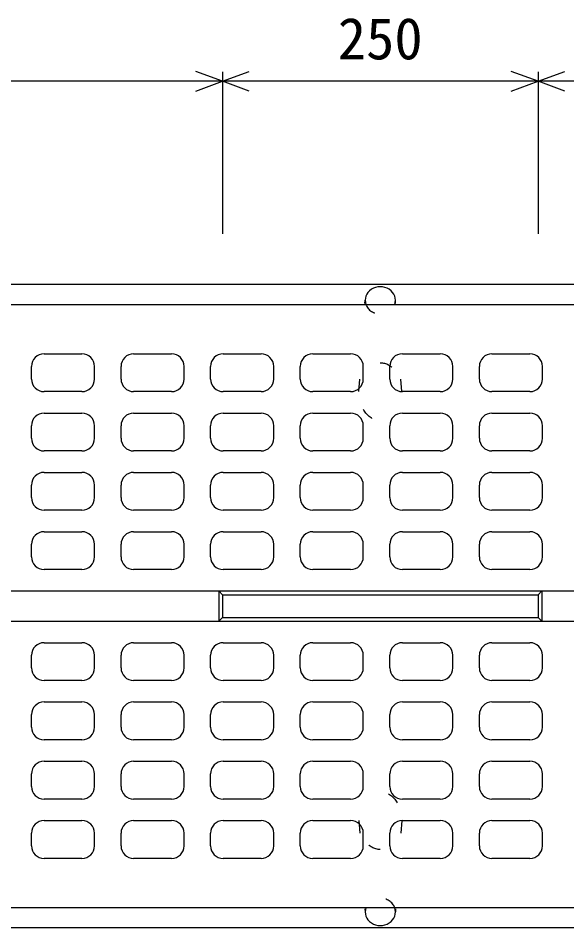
# Model space of a CAD drawing. Units: millimetres, scale not verified. Extents: x -12600 to 12600, y -5940 to 5940.
# Drawn here: x -9541 to -9106, y -5231 to -4509 of the extents above; entities that cross this region are included whole.
import ezdxf
from ezdxf.enums import TextEntityAlignment as Align

# ---------------------------------------------------------------- set-up
doc = ezdxf.new("R2010")
doc.units = ezdxf.units.MM
doc.header["$LTSCALE"] = 40
doc.linetypes.add('DOTTED', pattern=[1.75, 0.25, -1.5])
for name, color, linetype, lineweight in [('0-0_DIM', 7, 'Continuous', 25), ('0-2_HATCH', 6, 'Continuous', 25), ('0-5_OUTLINE', 3, 'Continuous', 25), ('0-6_OUTLINE2', 4, 'DOTTED', 25)]:
    doc.layers.add(name, color=color, linetype=linetype, lineweight=lineweight)
doc.styles.add('ＭＳ ゴシック', font='')
doc.styles.get('ＭＳ ゴシック').set_extended_font_data('MS Gothic')

msp = doc.modelspace()

# ---------------------------------------------------------------- linework, layer by layer
at = {"layer": '0-0_DIM'}
for p, q in [((-9379.31, -4552.02), (-9379.31, -4680.52)), ((-9129.31, -4552.02), (-9129.31, -4680.52))]:
    msp.add_line(p, q, dxfattribs=at)
for points in [[(-9400.46, -4567.21), (-9379.31, -4559.52), (-9400.46, -4551.82)], [(-9358.17, -4567.21), (-9379.31, -4559.52), (-9358.17, -4551.82)], [(-9150.46, -4567.21), (-9129.31, -4559.52), (-9150.46, -4551.82)], [(-9108.17, -4567.21), (-9129.31, -4559.52), (-9108.17, -4551.82)], [(-8754.31, -4559.52), (-9129.31, -4559.52), (-9379.31, -4559.52), (-10129.31, -4559.52), (-10379.31, -4559.52), (-10754.31, -4559.52)]]:
    msp.add_lwpolyline(points, dxfattribs=at)
at = {"layer": '0-2_HATCH'}
for p, q in [((-9520.81, -4775.52), (-9490.81, -4775.52)), ((-9449.81, -4775.52), (-9419.81, -4775.52)), ((-9378.81, -4775.52), (-9348.81, -4775.52)), ((-9307.81, -4775.52), (-9277.81, -4775.52)), ((-9236.81, -4775.52), (-9206.81, -4775.52)), ((-9165.81, -4775.52), (-9135.81, -4775.52)), ((-9530.81, -4795.52), (-9530.81, -4785.52)), ((-9480.81, -4795.52), (-9480.81, -4785.52)), ((-9459.81, -4795.52), (-9459.81, -4785.52)), ((-9409.81, -4795.52), (-9409.81, -4785.52)), ((-9388.81, -4795.52), (-9388.81, -4785.52)), ((-9338.81, -4795.52), (-9338.81, -4785.52)), ((-9317.81, -4795.52), (-9317.81, -4785.52)), ((-9267.81, -4795.52), (-9267.81, -4785.52)), ((-9246.81, -4795.52), (-9246.81, -4785.52)), ((-9196.81, -4795.52), (-9196.81, -4785.52)), ((-9175.81, -4795.52), (-9175.81, -4785.52)), ((-9125.81, -4795.52), (-9125.81, -4785.52)), ((-9490.81, -4805.52), (-9520.81, -4805.52)), ((-9419.81, -4805.52), (-9449.81, -4805.52)), ((-9348.81, -4805.52), (-9378.81, -4805.52)), ((-9277.81, -4805.52), (-9307.81, -4805.52)), ((-9206.81, -4805.52), (-9236.81, -4805.52)), ((-9135.81, -4805.52), (-9165.81, -4805.52)), ((-9520.81, -4822.52), (-9490.81, -4822.52)), ((-9449.81, -4822.52), (-9419.81, -4822.52)), ((-9378.81, -4822.52), (-9348.81, -4822.52)), ((-9307.81, -4822.52), (-9277.81, -4822.52)), ((-9236.81, -4822.52), (-9206.81, -4822.52)), ((-9165.81, -4822.52), (-9135.81, -4822.52)), ((-9530.81, -4842.52), (-9530.81, -4832.52)), ((-9480.81, -4842.52), (-9480.81, -4832.52)), ((-9459.81, -4842.52), (-9459.81, -4832.52)), ((-9409.81, -4842.52), (-9409.81, -4832.52)), ((-9388.81, -4842.52), (-9388.81, -4832.52)), ((-9338.81, -4842.52), (-9338.81, -4832.52)), ((-9317.81, -4842.52), (-9317.81, -4832.52)), ((-9267.81, -4842.52), (-9267.81, -4832.52)), ((-9246.81, -4842.52), (-9246.81, -4832.52)), ((-9196.81, -4842.52), (-9196.81, -4832.52)), ((-9175.81, -4842.52), (-9175.81, -4832.52)), ((-9125.81, -4842.52), (-9125.81, -4832.52)), ((-9490.81, -4852.52), (-9520.81, -4852.52)), ((-9419.81, -4852.52), (-9449.81, -4852.52)), ((-9348.81, -4852.52), (-9378.81, -4852.52)), ((-9277.81, -4852.52), (-9307.81, -4852.52)), ((-9206.81, -4852.52), (-9236.81, -4852.52)), ((-9135.81, -4852.52), (-9165.81, -4852.52)), ((-9520.81, -4869.52), (-9490.81, -4869.52)), ((-9449.81, -4869.52), (-9419.81, -4869.52)), ((-9378.81, -4869.52), (-9348.81, -4869.52)), ((-9307.81, -4869.52), (-9277.81, -4869.52)), ((-9236.81, -4869.52), (-9206.81, -4869.52)), ((-9165.81, -4869.52), (-9135.81, -4869.52)), ((-9530.81, -4889.52), (-9530.81, -4879.52)), ((-9480.81, -4889.52), (-9480.81, -4879.52)), ((-9459.81, -4889.52), (-9459.81, -4879.52)), ((-9409.81, -4889.52), (-9409.81, -4879.52)), ((-9388.81, -4889.52), (-9388.81, -4879.52)), ((-9338.81, -4889.52), (-9338.81, -4879.52)), ((-9317.81, -4889.52), (-9317.81, -4879.52)), ((-9267.81, -4889.52), (-9267.81, -4879.52)), ((-9246.81, -4889.52), (-9246.81, -4879.52)), ((-9196.81, -4889.52), (-9196.81, -4879.52)), ((-9175.81, -4889.52), (-9175.81, -4879.52)), ((-9125.81, -4889.52), (-9125.81, -4879.52)), ((-9490.81, -4899.52), (-9520.81, -4899.52)), ((-9419.81, -4899.52), (-9449.81, -4899.52)), ((-9348.81, -4899.52), (-9378.81, -4899.52)), ((-9277.81, -4899.52), (-9307.81, -4899.52)), ((-9206.81, -4899.52), (-9236.81, -4899.52)), ((-9135.81, -4899.52), (-9165.81, -4899.52)), ((-9520.81, -4916.52), (-9490.81, -4916.52)), ((-9449.81, -4916.52), (-9419.81, -4916.52)), ((-9378.81, -4916.52), (-9348.81, -4916.52)), ((-9307.81, -4916.52), (-9277.81, -4916.52)), ((-9236.81, -4916.52), (-9206.81, -4916.52)), ((-9165.81, -4916.52), (-9135.81, -4916.52)), ((-9530.81, -4936.52), (-9530.81, -4926.52)), ((-9480.81, -4936.52), (-9480.81, -4926.52)), ((-9459.81, -4936.52), (-9459.81, -4926.52)), ((-9409.81, -4936.52), (-9409.81, -4926.52)), ((-9388.81, -4936.52), (-9388.81, -4926.52)), ((-9338.81, -4936.52), (-9338.81, -4926.52)), ((-9317.81, -4936.52), (-9317.81, -4926.52)), ((-9267.81, -4936.52), (-9267.81, -4926.52)), ((-9246.81, -4936.52), (-9246.81, -4926.52)), ((-9196.81, -4936.52), (-9196.81, -4926.52)), ((-9175.81, -4936.52), (-9175.81, -4926.52)), ((-9125.81, -4936.52), (-9125.81, -4926.52)), ((-9490.81, -4946.52), (-9520.81, -4946.52)), ((-9419.81, -4946.52), (-9449.81, -4946.52)), ((-9348.81, -4946.52), (-9378.81, -4946.52)), ((-9277.81, -4946.52), (-9307.81, -4946.52)), ((-9206.81, -4946.52), (-9236.81, -4946.52)), ((-9135.81, -4946.52), (-9165.81, -4946.52)), ((-9520.81, -5004.52), (-9490.81, -5004.52)), ((-9449.81, -5004.52), (-9419.81, -5004.52)), ((-9378.81, -5004.52), (-9348.81, -5004.52)), ((-9307.81, -5004.52), (-9277.81, -5004.52)), ((-9236.81, -5004.52), (-9206.81, -5004.52)), ((-9165.81, -5004.52), (-9135.81, -5004.52)), ((-9530.81, -5024.52), (-9530.81, -5014.52)), ((-9480.81, -5024.52), (-9480.81, -5014.52)), ((-9459.81, -5024.52), (-9459.81, -5014.52)), ((-9409.81, -5024.52), (-9409.81, -5014.52)), ((-9388.81, -5024.52), (-9388.81, -5014.52)), ((-9338.81, -5024.52), (-9338.81, -5014.52)), ((-9317.81, -5024.52), (-9317.81, -5014.52)), ((-9267.81, -5024.52), (-9267.81, -5014.52)), ((-9246.81, -5024.52), (-9246.81, -5014.52)), ((-9196.81, -5024.52), (-9196.81, -5014.52)), ((-9175.81, -5024.52), (-9175.81, -5014.52)), ((-9125.81, -5024.52), (-9125.81, -5014.52)), ((-9490.81, -5034.52), (-9520.81, -5034.52)), ((-9419.81, -5034.52), (-9449.81, -5034.52)), ((-9348.81, -5034.52), (-9378.81, -5034.52)), ((-9277.81, -5034.52), (-9307.81, -5034.52)), ((-9206.81, -5034.52), (-9236.81, -5034.52)), ((-9135.81, -5034.52), (-9165.81, -5034.52)), ((-9520.81, -5051.52), (-9490.81, -5051.52)), ((-9449.81, -5051.52), (-9419.81, -5051.52)), ((-9378.81, -5051.52), (-9348.81, -5051.52)), ((-9307.81, -5051.52), (-9277.81, -5051.52)), ((-9236.81, -5051.52), (-9206.81, -5051.52)), ((-9165.81, -5051.52), (-9135.81, -5051.52)), ((-9530.81, -5071.52), (-9530.81, -5061.52)), ((-9480.81, -5071.52), (-9480.81, -5061.52)), ((-9459.81, -5071.52), (-9459.81, -5061.52)), ((-9409.81, -5071.52), (-9409.81, -5061.52)), ((-9388.81, -5071.52), (-9388.81, -5061.52)), ((-9338.81, -5071.52), (-9338.81, -5061.52)), ((-9317.81, -5071.52), (-9317.81, -5061.52)), ((-9267.81, -5071.52), (-9267.81, -5061.52)), ((-9246.81, -5071.52), (-9246.81, -5061.52)), ((-9196.81, -5071.52), (-9196.81, -5061.52)), ((-9175.81, -5071.52), (-9175.81, -5061.52)), ((-9125.81, -5071.52), (-9125.81, -5061.52)), ((-9490.81, -5081.52), (-9520.81, -5081.52)), ((-9419.81, -5081.52), (-9449.81, -5081.52)), ((-9348.81, -5081.52), (-9378.81, -5081.52)), ((-9277.81, -5081.52), (-9307.81, -5081.52)), ((-9206.81, -5081.52), (-9236.81, -5081.52)), ((-9135.81, -5081.52), (-9165.81, -5081.52)), ((-9520.81, -5098.52), (-9490.81, -5098.52)), ((-9449.81, -5098.52), (-9419.81, -5098.52)), ((-9378.81, -5098.52), (-9348.81, -5098.52)), ((-9307.81, -5098.52), (-9277.81, -5098.52)), ((-9236.81, -5098.52), (-9206.81, -5098.52)), ((-9165.81, -5098.52), (-9135.81, -5098.52)), ((-9530.81, -5118.52), (-9530.81, -5108.52)), ((-9480.81, -5118.52), (-9480.81, -5108.52)), ((-9459.81, -5118.52), (-9459.81, -5108.52)), ((-9409.81, -5118.52), (-9409.81, -5108.52)), ((-9388.81, -5118.52), (-9388.81, -5108.52)), ((-9338.81, -5118.52), (-9338.81, -5108.52)), ((-9317.81, -5118.52), (-9317.81, -5108.52)), ((-9267.81, -5118.52), (-9267.81, -5108.52)), ((-9246.81, -5118.52), (-9246.81, -5108.52)), ((-9196.81, -5118.52), (-9196.81, -5108.52)), ((-9175.81, -5118.52), (-9175.81, -5108.52)), ((-9125.81, -5118.52), (-9125.81, -5108.52)), ((-9490.81, -5128.52), (-9520.81, -5128.52)), ((-9419.81, -5128.52), (-9449.81, -5128.52)), ((-9348.81, -5128.52), (-9378.81, -5128.52)), ((-9277.81, -5128.52), (-9307.81, -5128.52)), ((-9206.81, -5128.52), (-9236.81, -5128.52)), ((-9135.81, -5128.52), (-9165.81, -5128.52)), ((-9520.81, -5145.52), (-9490.81, -5145.52)), ((-9449.81, -5145.52), (-9419.81, -5145.52)), ((-9378.81, -5145.52), (-9348.81, -5145.52)), ((-9307.81, -5145.52), (-9277.81, -5145.52)), ((-9236.81, -5145.52), (-9206.81, -5145.52)), ((-9165.81, -5145.52), (-9135.81, -5145.52)), ((-9530.81, -5165.52), (-9530.81, -5155.52)), ((-9480.81, -5165.52), (-9480.81, -5155.52)), ((-9459.81, -5165.52), (-9459.81, -5155.52)), ((-9409.81, -5165.52), (-9409.81, -5155.52)), ((-9388.81, -5165.52), (-9388.81, -5155.52)), ((-9338.81, -5165.52), (-9338.81, -5155.52)), ((-9317.81, -5165.52), (-9317.81, -5155.52)), ((-9267.81, -5165.52), (-9267.81, -5155.52)), ((-9246.81, -5165.52), (-9246.81, -5155.52)), ((-9196.81, -5165.52), (-9196.81, -5155.52)), ((-9175.81, -5165.52), (-9175.81, -5155.52)), ((-9125.81, -5165.52), (-9125.81, -5155.52)), ((-9490.81, -5175.52), (-9520.81, -5175.52)), ((-9419.81, -5175.52), (-9449.81, -5175.52)), ((-9348.81, -5175.52), (-9378.81, -5175.52)), ((-9277.81, -5175.52), (-9307.81, -5175.52)), ((-9206.81, -5175.52), (-9236.81, -5175.52)), ((-9135.81, -5175.52), (-9165.81, -5175.52))]:
    msp.add_line(p, q, dxfattribs=at)
for centre, start, end in [((-9520.81, -4785.52), 90, 180), ((-9490.81, -4785.52), 0, 90), ((-9449.81, -4785.52), 90, 180), ((-9419.81, -4785.52), 0, 90), ((-9378.81, -4785.52), 90, 180), ((-9348.81, -4785.52), 0, 90), ((-9307.81, -4785.52), 90, 180), ((-9277.81, -4785.52), 0, 90), ((-9236.81, -4785.52), 90, 180), ((-9206.81, -4785.52), 0, 90), ((-9165.81, -4785.52), 90, 180), ((-9135.81, -4785.52), 0, 90), ((-9520.81, -4795.52), 180, 270), ((-9490.81, -4795.52), 270, 0), ((-9449.81, -4795.52), 180, 270), ((-9419.81, -4795.52), 270, 0), ((-9378.81, -4795.52), 180, 270), ((-9348.81, -4795.52), 270, 0), ((-9307.81, -4795.52), 180, 270), ((-9277.81, -4795.52), 270, 0), ((-9236.81, -4795.52), 180, 270), ((-9206.81, -4795.52), 270, 0), ((-9165.81, -4795.52), 180, 270), ((-9135.81, -4795.52), 270, 0), ((-9520.81, -4832.52), 90, 180), ((-9490.81, -4832.52), 0, 90), ((-9449.81, -4832.52), 90, 180), ((-9419.81, -4832.52), 0, 90), ((-9378.81, -4832.52), 90, 180), ((-9348.81, -4832.52), 0, 90), ((-9307.81, -4832.52), 90, 180), ((-9277.81, -4832.52), 0, 90), ((-9236.81, -4832.52), 90, 180), ((-9206.81, -4832.52), 0, 90), ((-9165.81, -4832.52), 90, 180), ((-9135.81, -4832.52), 0, 90), ((-9520.81, -4842.52), 180, 270), ((-9490.81, -4842.52), 270, 0), ((-9449.81, -4842.52), 180, 270), ((-9419.81, -4842.52), 270, 0), ((-9378.81, -4842.52), 180, 270), ((-9348.81, -4842.52), 270, 0), ((-9307.81, -4842.52), 180, 270), ((-9277.81, -4842.52), 270, 0), ((-9236.81, -4842.52), 180, 270), ((-9206.81, -4842.52), 270, 0), ((-9165.81, -4842.52), 180, 270), ((-9135.81, -4842.52), 270, 0), ((-9520.81, -4879.52), 90, 180), ((-9490.81, -4879.52), 0, 90), ((-9449.81, -4879.52), 90, 180), ((-9419.81, -4879.52), 0, 90), ((-9378.81, -4879.52), 90, 180), ((-9348.81, -4879.52), 0, 90), ((-9307.81, -4879.52), 90, 180), ((-9277.81, -4879.52), 0, 90), ((-9236.81, -4879.52), 90, 180), ((-9206.81, -4879.52), 0, 90), ((-9165.81, -4879.52), 90, 180), ((-9135.81, -4879.52), 0, 90), ((-9520.81, -4889.52), 180, 270), ((-9490.81, -4889.52), 270, 0), ((-9449.81, -4889.52), 180, 270), ((-9419.81, -4889.52), 270, 0), ((-9378.81, -4889.52), 180, 270), ((-9348.81, -4889.52), 270, 0), ((-9307.81, -4889.52), 180, 270), ((-9277.81, -4889.52), 270, 0), ((-9236.81, -4889.52), 180, 270), ((-9206.81, -4889.52), 270, 0), ((-9165.81, -4889.52), 180, 270), ((-9135.81, -4889.52), 270, 0), ((-9520.81, -4926.52), 90, 180), ((-9490.81, -4926.52), 0, 90), ((-9449.81, -4926.52), 90, 180), ((-9419.81, -4926.52), 0, 90), ((-9378.81, -4926.52), 90, 180), ((-9348.81, -4926.52), 0, 90), ((-9307.81, -4926.52), 90, 180), ((-9277.81, -4926.52), 0, 90), ((-9236.81, -4926.52), 90, 180), ((-9206.81, -4926.52), 0, 90), ((-9165.81, -4926.52), 90, 180), ((-9135.81, -4926.52), 0, 90), ((-9520.81, -4936.52), 180, 270), ((-9490.81, -4936.52), 270, 0), ((-9449.81, -4936.52), 180, 270), ((-9419.81, -4936.52), 270, 0), ((-9378.81, -4936.52), 180, 270), ((-9348.81, -4936.52), 270, 0), ((-9307.81, -4936.52), 180, 270), ((-9277.81, -4936.52), 270, 0), ((-9236.81, -4936.52), 180, 270), ((-9206.81, -4936.52), 270, 0), ((-9165.81, -4936.52), 180, 270), ((-9135.81, -4936.52), 270, 0), ((-9520.81, -5014.52), 90, 180), ((-9490.81, -5014.52), 0, 90), ((-9449.81, -5014.52), 90, 180), ((-9419.81, -5014.52), 0, 90), ((-9378.81, -5014.52), 90, 180), ((-9348.81, -5014.52), 0, 90), ((-9307.81, -5014.52), 90, 180), ((-9277.81, -5014.52), 0, 90), ((-9236.81, -5014.52), 90, 180), ((-9206.81, -5014.52), 0, 90), ((-9165.81, -5014.52), 90, 180), ((-9135.81, -5014.52), 0, 90), ((-9520.81, -5024.52), 180, 270), ((-9490.81, -5024.52), 270, 0), ((-9449.81, -5024.52), 180, 270), ((-9419.81, -5024.52), 270, 0), ((-9378.81, -5024.52), 180, 270), ((-9348.81, -5024.52), 270, 0), ((-9307.81, -5024.52), 180, 270), ((-9277.81, -5024.52), 270, 0), ((-9236.81, -5024.52), 180, 270), ((-9206.81, -5024.52), 270, 0), ((-9165.81, -5024.52), 180, 270), ((-9135.81, -5024.52), 270, 0), ((-9520.81, -5061.52), 90, 180), ((-9490.81, -5061.52), 0, 90), ((-9449.81, -5061.52), 90, 180), ((-9419.81, -5061.52), 0, 90), ((-9378.81, -5061.52), 90, 180), ((-9348.81, -5061.52), 0, 90), ((-9307.81, -5061.52), 90, 180), ((-9277.81, -5061.52), 0, 90), ((-9236.81, -5061.52), 90, 180), ((-9206.81, -5061.52), 0, 90), ((-9165.81, -5061.52), 90, 180), ((-9135.81, -5061.52), 0, 90), ((-9520.81, -5071.52), 180, 270), ((-9490.81, -5071.52), 270, 0), ((-9449.81, -5071.52), 180, 270), ((-9419.81, -5071.52), 270, 0), ((-9378.81, -5071.52), 180, 270), ((-9348.81, -5071.52), 270, 0), ((-9307.81, -5071.52), 180, 270), ((-9277.81, -5071.52), 270, 0), ((-9236.81, -5071.52), 180, 270), ((-9206.81, -5071.52), 270, 0), ((-9165.81, -5071.52), 180, 270), ((-9135.81, -5071.52), 270, 0), ((-9520.81, -5108.52), 90, 180), ((-9490.81, -5108.52), 0, 90), ((-9449.81, -5108.52), 90, 180), ((-9419.81, -5108.52), 0, 90), ((-9378.81, -5108.52), 90, 180), ((-9348.81, -5108.52), 0, 90), ((-9307.81, -5108.52), 90, 180), ((-9277.81, -5108.52), 0, 90), ((-9236.81, -5108.52), 90, 180), ((-9206.81, -5108.52), 0, 90), ((-9165.81, -5108.52), 90, 180), ((-9135.81, -5108.52), 0, 90), ((-9520.81, -5118.52), 180, 270), ((-9490.81, -5118.52), 270, 0), ((-9449.81, -5118.52), 180, 270), ((-9419.81, -5118.52), 270, 0), ((-9378.81, -5118.52), 180, 270), ((-9348.81, -5118.52), 270, 0), ((-9307.81, -5118.52), 180, 270), ((-9277.81, -5118.52), 270, 0), ((-9236.81, -5118.52), 180, 270), ((-9206.81, -5118.52), 270, 0), ((-9165.81, -5118.52), 180, 270), ((-9135.81, -5118.52), 270, 0), ((-9520.81, -5155.52), 90, 180), ((-9490.81, -5155.52), 0, 90), ((-9449.81, -5155.52), 90, 180), ((-9419.81, -5155.52), 0, 90), ((-9378.81, -5155.52), 90, 180), ((-9348.81, -5155.52), 0, 90), ((-9307.81, -5155.52), 90, 180), ((-9277.81, -5155.52), 0, 90), ((-9236.81, -5155.52), 90, 180), ((-9206.81, -5155.52), 0, 90), ((-9165.81, -5155.52), 90, 180), ((-9135.81, -5155.52), 0, 90), ((-9520.81, -5165.52), 180, 270), ((-9490.81, -5165.52), 270, 0), ((-9449.81, -5165.52), 180, 270), ((-9419.81, -5165.52), 270, 0), ((-9378.81, -5165.52), 180, 270), ((-9348.81, -5165.52), 270, 0), ((-9307.81, -5165.52), 180, 270), ((-9277.81, -5165.52), 270, 0), ((-9236.81, -5165.52), 180, 270), ((-9206.81, -5165.52), 270, 0), ((-9165.81, -5165.52), 180, 270), ((-9135.81, -5165.52), 270, 0)]:
    msp.add_arc(centre, 10, start, end, dxfattribs=at)
at = {"layer": '0-5_OUTLINE'}
for p, q in [((-8760.31, -4720.52), (-10748.31, -4720.52)), ((-10754.31, -4736.52), (-8754.31, -4736.52)), ((-9379.31, -4966.52), (-9129.31, -4966.52)), ((-9379.31, -4966.52), (-9379.31, -4984.52)), ((-9129.31, -4966.52), (-9126.31, -4963.52)), ((-9129.31, -4966.52), (-9129.31, -4984.52)), ((-9382.31, -4987.52), (-9126.31, -4987.52)), ((-9379.31, -4984.52), (-9129.31, -4984.52)), ((-9129.31, -4984.52), (-9126.31, -4987.52)), ((-10754.31, -5214.52), (-8754.31, -5214.52)), ((-8760.31, -5230.52), (-10748.31, -5230.52))]:
    msp.add_line(p, q, dxfattribs=at)
for points in [[(-9382.31, -4963.52), (-9382.31, -4987.52), (-9379.31, -4984.52)], [(-9379.31, -4966.52), (-9382.31, -4963.52), (-9126.31, -4963.52), (-9126.31, -4987.52)]]:
    msp.add_lwpolyline(points, dxfattribs=at)
at = {"layer": '0-6_OUTLINE2'}
for p, q in [((-9271.31, -4805.52), (-9266.31, -4733.12)), ((-9237.31, -4805.52), (-9242.31, -4733.12)), ((-9271.31, -5145.52), (-9266.31, -5217.92)), ((-9237.31, -5145.52), (-9242.31, -5217.92))]:
    msp.add_line(p, q, dxfattribs=at)
at = {"layer": '0-6_OUTLINE2', "linetype": 'Continuous'}
for p, q in [((-10754.31, -4963.52), (-8754.31, -4963.52)), ((-10754.31, -4987.52), (-8754.31, -4987.52))]:
    msp.add_line(p, q, dxfattribs=at)
for centre, start_param, end_param in [((-9254.31, -4733.12), 5.962924, 9.74504), ((-9254.31, -5217.92), 2.821331, 6.603447)]:
    msp.add_ellipse(centre, major_axis=(12, 0), ratio=0.9, start_param=start_param, end_param=end_param, dxfattribs=at)
at = {"layer": '0-6_OUTLINE2'}
for centre, start_param, end_param in [((-9254.31, -4733.12), 3.461854, 5.962924), ((-9254.31, -5217.92), 0.320262, 2.821331)]:
    msp.add_ellipse(centre, major_axis=(12, 0), ratio=0.9, start_param=start_param, end_param=end_param, dxfattribs=at)
for centre, major_axis in [((-9254.31, -4805.52), (0, 22.95)), ((-9254.31, -5145.52), (0, -22.95))]:
    msp.add_ellipse(centre, major_axis=major_axis, ratio=0.740741, dxfattribs=at)

# ---------------------------------------------------------------- texts
at = {"layer": '0-0_DIM', "style": 'ＭＳ ゴシック'}
msp.add_text('250', height=32.99, dxfattribs=at).set_placement((-9288.06, -4552.02), align=Align.BOTTOM_LEFT)

doc.saveas('drawing.dxf')
